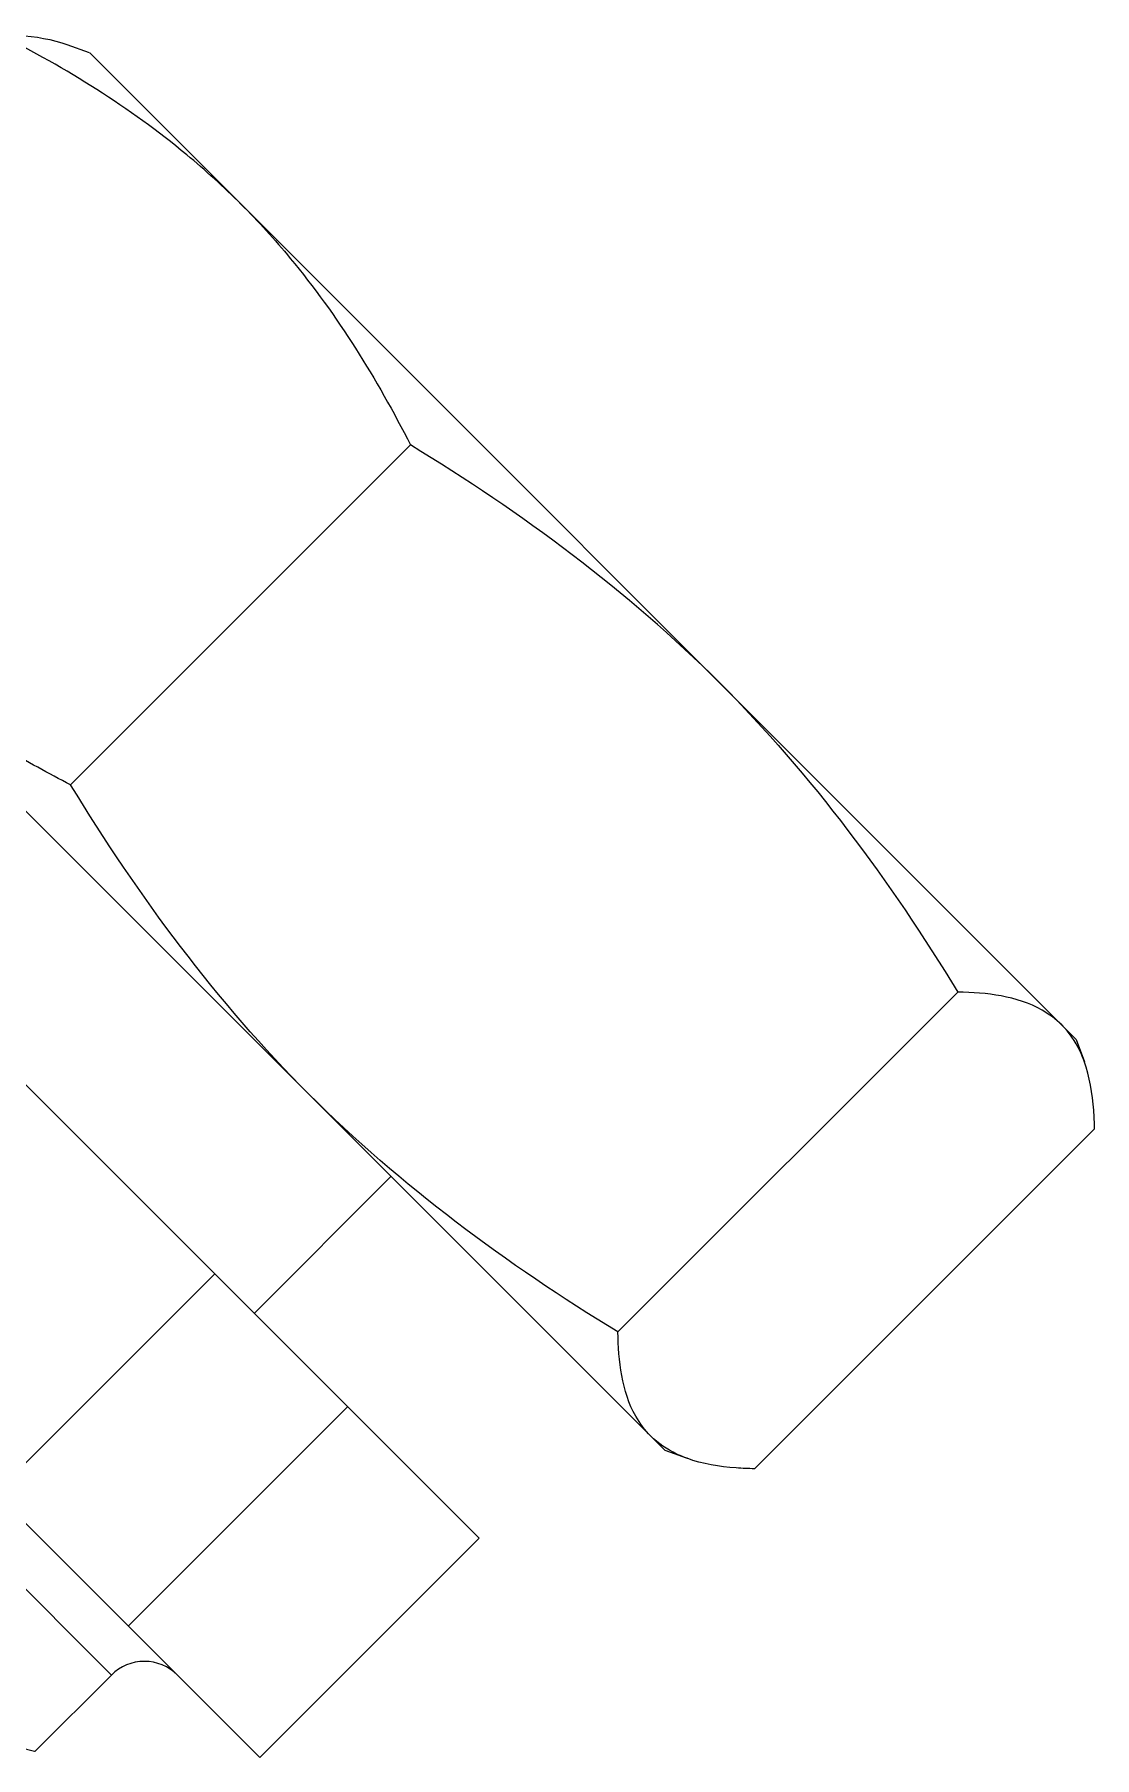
# Model space of a CAD drawing. Extents: x -1396510 to 1250330, y -1892470 to 1623980.
# Drawn here: x -1172668.5 to -1172603.4, y -48944.3 to -48838.5 of the extents above; entities that cross this region are included whole.
import ezdxf

# ---------------------------------------------------------------- set-up
doc = ezdxf.new("R2010")
doc.units = 0
doc.header["$LTSCALE"] = 1000
doc.header["$MEASUREMENT"] = 0

msp = doc.modelspace()

# ---------------------------------------------------------------- linework, layer by layer
at = {"linetype": 'Continuous'}
for p, q in [((-1172665.16, -48839.59), (-1172666.53, -48839.09)), ((-1172604.57, -48900.17), (-1172665.15, -48839.59)), ((-1172645.45, -48863.67), (-1172666.32, -48884.54)), ((-1172629.82, -48925.41), (-1172690.4, -48864.83)), ((-1172695.8, -48876.26), (-1172641.24, -48930.81)), ((-1172654.71, -48944.27), (-1172709.26, -48889.72)), ((-1172611.84, -48897.27), (-1172632.71, -48918.14)), ((-1172704.2, -48898.82), (-1172663.81, -48939.21)), ((-1172604.57, -48900.17), (-1172604.07, -48901.55)), ((-1172603.45, -48905.67), (-1172624.32, -48926.54)), ((-1172646.64, -48908.58), (-1172655.06, -48917)), ((-1172657.47, -48914.58), (-1172670.94, -48928.04)), ((-1172649.32, -48922.73), (-1172662.79, -48936.2)), ((-1172628.44, -48925.91), (-1172629.82, -48925.41)), ((-1172641.24, -48930.81), (-1172654.71, -48944.27)), ((-1172668.49, -48943.89), (-1172663.81, -48939.21)), ((-1172669.43, -48943.65), (-1172668.54, -48943.89)), ((-1172668.54, -48943.89), (-1172668.49, -48943.89))]:
    msp.add_line(p, q, dxfattribs=at)
msp.add_arc((-1172661.79, -48941.23), 2.86, 44.9999, 135.0001, dxfattribs=at)
for points, knots in [([(-1172670.65, -48838.46), (-1172670.27, -48838.47), (-1172668.87, -48838.52), (-1172667.46, -48838.75), (-1172666.5, -48839.1)], [0, 0, 0, 0, 0.270862, 1, 1, 1, 1]), ([(-1172655.86, -48848.88), (-1172656.93, -48847.82), (-1172661.4, -48843.74), (-1172666.61, -48840.53), (-1172670.65, -48838.46)], [0, 0, 0, 0, 0.248254, 1, 1, 1, 1]), ([(-1172655.86, -48848.88), (-1172654.8, -48849.94), (-1172650.73, -48854.42), (-1172647.51, -48859.62), (-1172645.45, -48863.67)], [0, 0, 0, 0, 0.248254, 1, 1, 1, 1]), ([(-1172666.32, -48884.54), (-1172667.68, -48883.84), (-1172672.98, -48880.96), (-1172677.91, -48877.31), (-1172681.11, -48874.12)], [0, 0, 0, 0, 0.25305, 1, 1, 1, 1]), ([(-1172605.46, -48899.28), (-1172605.82, -48898.93), (-1172607.67, -48897.56), (-1172610.08, -48897.3), (-1172611.84, -48897.27)], [0, 0, 0, 0, 0.22235, 1, 1, 1, 1]), ([(-1172604.09, -48901.51), (-1172604.16, -48901.3), (-1172604.5, -48900.49), (-1172605, -48899.74), (-1172605.46, -48899.28)], [0, 0, 0, 0, 0.261173, 1, 1, 1, 1]), ([(-1172603.45, -48905.67), (-1172603.45, -48905.29), (-1172603.51, -48903.88), (-1172603.74, -48902.47), (-1172604.09, -48901.51)], [0, 0, 0, 0, 0.270862, 1, 1, 1, 1]), ([(-1172630.7, -48924.53), (-1172631.06, -48924.17), (-1172632.43, -48922.32), (-1172632.69, -48919.91), (-1172632.71, -48918.14)], [0, 0, 0, 0, 0.22235, 1, 1, 1, 1]), ([(-1172628.47, -48925.9), (-1172628.69, -48925.82), (-1172629.5, -48925.49), (-1172630.24, -48924.98), (-1172630.7, -48924.53)], [0, 0, 0, 0, 0.261173, 1, 1, 1, 1]), ([(-1172624.32, -48926.54), (-1172624.7, -48926.53), (-1172626.1, -48926.48), (-1172627.51, -48926.25), (-1172628.47, -48925.9)], [0, 0, 0, 0, 0.270862, 1, 1, 1, 1])]:
    msp.add_open_spline(points, degree=3, knots=knots, dxfattribs=at)
for points in [[(-1172626.46, -48878.28), (-1172632.11, -48872.64), (-1172638.63, -48867.82), (-1172645.45, -48863.67)], [(-1172626.46, -48878.28), (-1172620.81, -48883.93), (-1172616, -48890.45), (-1172611.84, -48897.27)], [(-1172651.7, -48903.53), (-1172657.35, -48897.88), (-1172662.16, -48891.36), (-1172666.32, -48884.54)], [(-1172632.71, -48918.14), (-1172639.53, -48913.99), (-1172646.05, -48909.17), (-1172651.7, -48903.53)]]:
    msp.add_open_spline(points, degree=3, dxfattribs=at)

doc.saveas('drawing.dxf')
